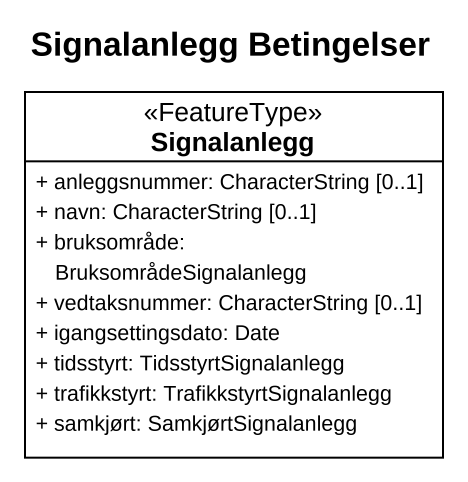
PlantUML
@startuml
title Signalanlegg Betingelser
hide circle
hide empty members
skinparam classAttributeIconSize 0
class Signalanlegg <<FeatureType>> {
  + anleggsnummer: CharacterString [0..1]
  + navn: CharacterString [0..1]
  + bruksområde: BruksområdeSignalanlegg
  + vedtaksnummer: CharacterString [0..1]
  + igangsettingsdato: Date
  + tidsstyrt: TidsstyrtSignalanlegg
  + trafikkstyrt: TrafikkstyrtSignalanlegg
  + samkjørt: SamkjørtSignalanlegg
}
@enduml
